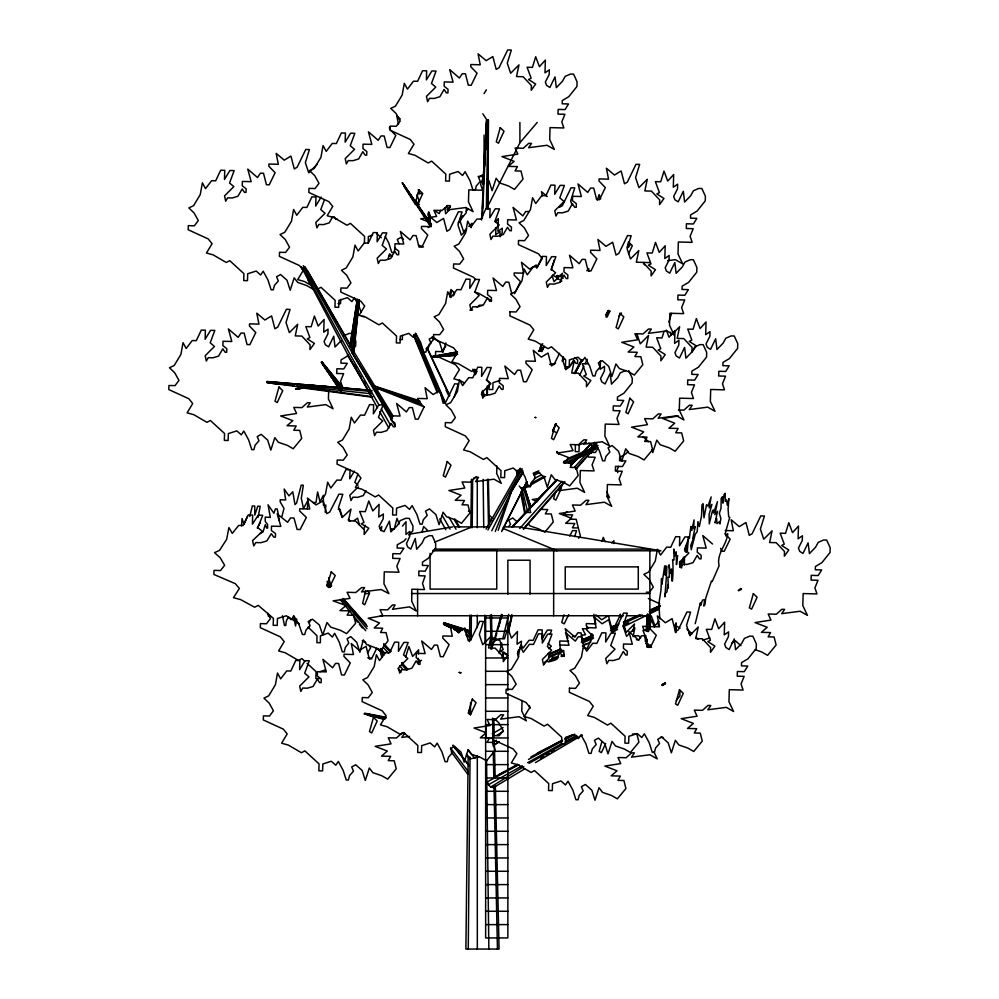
<?xml version="1.0" encoding="UTF-8"?>
<svg xmlns="http://www.w3.org/2000/svg" width="999" height="999" viewBox="0 0 999 999"><rect width="100%" height="100%" fill="white"/><g stroke="black" fill="none" stroke-linecap="round" stroke-linejoin="round"><path stroke-width="1.5" d="M487.787 209.353L487.937 173.926M488.012 146.241L488.086 120.092M487.387 395.204L487.425 385.876M488.074 208.691L488.411 120.092L486.663 120.092L481.58 220.03M649.5 628.159L649.525 614.535M486.713 395.204L486.763 387.437M487.799 208.691L488.324 120.092M468.256 949.05L470.042 757.105M470.442 714.972L470.554 702.484M471.141 640.059L471.378 615.097M472.19 527.709L472.652 479.333M468.156 757.105L465.884 949.05L499.075 949.05L495.354 785.689M468.668 713.411L468.706 710.289M469.518 641.62L469.83 615.097M470.866 527.709L471.441 479.333M613.861 543.568L613.898 540.746L611.775 542.932M620.104 617.232L620.142 614.235M483.166 395.204L483.254 390.547M486.363 208.691L487.874 120.092M486.675 134.003L486.95 120.092L482.829 113.786M648.863 626.336L649.113 614.16M646.753 646.89L648.314 647.065L648.388 643.98M648.663 631.605L649.038 614.597M486.613 134.078L486.95 120.092L486.388 134.078M658.366 625.424L658.466 621.341M665.521 683.491C663.948 683.628 666.758 682.429 662.899 685.089M684.303 565.197L684.502 556.73M487.387 124.738L487.512 120.092M328.646 391.458L328.421 398.938L333.067 408.766L325.761 404.632L307.317 407.055L310.264 402.772L307.455 402.697L301.96 407.617L293.793 407.405L296.553 413.486L280.657 415.959L292.819 420.691L287.013 425.724L296.179 425.974L293.768 430.244L299.737 430.407L301.735 438.399L293.207 448.751L287.337 445.367L278.334 442.257L274.837 437.637L270.829 450.112L267.657 440.084L261.214 434.353L257.23 436.575L258.978 440.821L255.12 445.142L253.883 449.662L251.748 449.612L248.651 439.922L243.831 431.056L241.283 434.84L236.825 430.869L228.334 433.603L228.122 440.497L224.35 440.397L224.563 433.504L210.377 420.492L206.943 422.34L193.818 414.697L187.125 412.824L192.707 403.534L188.873 398.763L168.806 389.573L168.931 385.489L174.987 385.639L178.958 380.432L174.75 372.814L169.468 367.757L174.201 365.484L180.906 354.42L183.029 342.669L186.176 348.489L192.245 340.534L196.316 340.647L201.311 330.07L205.382 330.182L205.12 339.26L210.577 330.319L214.81 330.432L210.202 342.819L214.473 346.466L205.182 355.719L206.343 361.039L208.229 357.679L212.949 357.804L218.606 356.081L222.814 348.788L225.087 352.235L226.661 352.272L226.773 348.639L222.877 345.629L223.014 341.271L231.805 341.496L228.384 328.933L238.137 337.375L241.009 333.029L244.156 333.117L247.065 344.568L249.887 344.643L255.769 332.555L249.475 326.061L249.538 323.888L258.953 324.138L256.805 313.187L264.872 320.017L271.578 315.934L274.912 328.746L277.734 327.123L286.401 309.303L290.072 309.403L286.001 322.502L289.373 332.63L297.714 324.238L295.242 335.901L301.835 336.076L310.102 344.88L309.952 349.6L314.398 343.406L307.267 338.873L309.877 337.562L305.806 326.598L311.139 326.735L314.41 316.084L318.144 326.036L324.101 319.455L323.726 332.168L328.059 329.171L327.922 333.878L324.076 341.433L325.324 344.742L328.621 346.828L333.741 336.226L335.04 347.003L341.159 340.671M340.647 299.5L340.522 303.634L338.012 303.571M364.398 243.294L364.598 236.401L350.412 223.376L346.99 225.237L333.866 217.595L327.16 215.722L332.742 206.418L328.921 201.661L308.853 192.47L308.978 188.386L315.035 188.536L318.993 183.329L314.797 175.712L309.503 170.642L314.235 168.381L320.941 157.318L323.064 145.567L326.211 151.373L332.28 143.431L336.363 143.544L341.346 132.967L345.429 133.079L345.154 142.158L350.624 133.204L354.845 133.317L350.237 145.717L354.52 149.363L345.217 158.616L346.378 163.936L348.276 160.577L352.984 160.689L358.641 158.966L362.862 151.686L365.135 155.132L366.708 155.17L366.808 151.536L362.924 148.526L363.049 144.168L371.84 144.393L368.431 131.831L378.171 140.272L381.056 135.926L384.19 136.014L387.1 147.465L389.922 147.54L395.804 135.452L389.51 128.958L389.585 126.786M368.169 243.394L368.369 236.501L372.615 235.127M402.472 335.452L402.347 339.585L399.837 339.523M418.331 658.316L418.206 662.549L421.466 660.302M418.456 654.07L418.593 649.837L412.624 656.418L408.903 646.478L405.631 657.117M466.396 207.954L466.246 212.675L458.079 222.852M489.198 383.941L489.023 389.46L492.794 389.56L493.007 382.667L500.087 380.394M495.916 227.597L495.704 234.665L500.037 231.656L499.9 236.376M496.89 465.996L496.665 473.489L501.311 483.316L494.018 479.183L475.574 481.605L478.521 477.31L475.699 477.235L470.217 482.167L462.05 481.955L464.81 488.024L448.913 490.509L461.076 495.229L455.257 500.274L464.435 500.511L462.025 504.795L467.982 504.945L469.992 512.949L461.463 523.301L455.581 519.917L446.59 516.795L443.094 512.187L439.085 524.65L435.901 514.622L429.47 508.903L425.487 511.126L427.222 515.372L423.364 519.692L422.14 524.213L420.005 524.15L416.908 514.46L412.075 505.606L409.528 509.39L405.082 505.419L396.578 508.154L396.378 515.047L392.607 514.947L392.819 508.054L378.633 495.029L375.199 496.89L362.075 489.248L355.369 487.375L360.951 478.071L357.13 473.314L337.063 464.123L337.187 460.027L343.244 460.189L347.202 454.982L343.007 447.365L337.712 442.295L342.445 440.035L349.151 428.971L351.273 417.22L354.433 423.027L360.489 415.084L364.573 415.197L369.555 404.62L373.638 404.72L373.364 413.811L378.833 404.857L383.054 404.97L378.459 417.37L382.729 421.016L373.426 430.269L374.588 435.589L376.486 432.23L381.193 432.342L386.863 430.619L391.071 423.339L393.344 426.785L394.917 426.823L395.017 423.189L391.133 420.167L391.258 415.821L400.05 416.046L396.64 403.471L406.381 411.925L409.265 407.58L412.4 407.654L415.309 419.118L418.144 419.193L424.013 407.105L417.732 400.611L417.794 398.439L427.21 398.676L425.062 387.737L433.129 394.555L439.822 390.472L443.169 403.296L445.991 401.673L454.645 383.853L458.316 383.941L454.258 397.053M522.065 700.524L521.753 711.001L526.386 720.828L519.093 716.695L500.649 719.118L503.596 714.834L500.786 714.76L495.292 719.68L487.125 719.467L489.885 725.536L473.988 728.021L486.151 732.742L480.344 737.786L489.51 738.024L487.1 742.307L493.069 742.469L495.067 750.461L486.538 760.813L480.669 757.429L471.665 754.32L468.169 749.7L464.16 762.175L460.989 752.147L454.545 746.415L450.561 748.638L452.297 752.884L448.451 757.205L447.215 761.725L445.079 761.675L441.983 751.972L437.162 743.119L434.615 746.902L430.157 742.931L421.665 745.666L421.453 752.559L417.682 752.459L417.894 745.566L403.708 732.554L400.274 734.402L387.15 726.76L380.457 724.887L386.039 715.596L382.205 710.826L362.137 701.635L362.262 697.552L368.319 697.702L372.29 692.494L368.082 684.877L362.799 679.819L367.532 677.547L374.238 666.483L376.361 654.732L379.508 660.539L385.564 652.597L389.647 652.709L394.63 642.132L398.713 642.245L398.439 651.323L403.908 642.382L408.141 642.482L403.534 654.882L407.804 658.528L398.514 667.782L399.675 673.101L401.561 669.742L406.281 669.867L411.938 668.144L416.146 660.851L418.419 664.298L419.992 664.335L420.104 660.701L416.208 657.692L416.346 653.334L425.137 653.558L421.715 640.996L431.456 649.437L434.34 645.092L437.487 645.179L440.397 656.63L443.219 656.705L449.088 644.617L442.807 638.124L442.869 635.951L452.285 636.201L450.137 625.249L458.204 632.08L464.91 627.984L468.244 640.809L471.066 639.185L479.732 621.366L483.404 621.465L479.333 634.565L482.704 644.692L491.046 636.288L488.573 647.964L495.167 648.139L503.434 656.942L503.284 661.663L507.717 655.469L500.599 650.936L503.209 649.625L499.138 638.661L504.47 638.798L507.742 628.146L511.476 638.099L517.432 631.518L517.057 644.23L521.391 641.233L521.253 645.941L517.407 653.496L518.656 656.805M541.97 637.487L542.207 629.907L538.124 629.807L533.141 640.371L529.058 640.272L522.989 648.214L521.103 644.73M549.138 653.221L549 657.941L543.556 664.722L542.37 659.477L551.66 650.224L547.39 646.578L551.997 634.178L547.764 634.065L542.307 643.019L542.582 633.94L538.498 633.828L533.503 644.405L529.433 644.293L523.364 652.235L520.217 646.428L518.094 658.179L511.388 669.243L506.655 671.503L511.95 676.573L516.146 684.19L512.187 689.397L506.118 689.248L505.993 693.331L526.061 702.522L529.895 707.28L524.313 716.583L531.006 718.456L544.13 726.098L547.564 724.238L561.75 737.262L561.538 744.155L565.309 744.255L565.521 737.362L574.025 734.627L578.471 738.598L581.018 734.814L585.839 743.668L588.935 753.358L591.083 753.421L592.307 748.9L596.166 744.58L594.43 740.334L598.401 738.111L604.845 743.843L608.016 753.858L612.025 741.395L615.521 746.003L624.525 749.125L630.406 752.509L638.923 742.157L636.925 734.165L632.442 734.04M559.69 645.354L559.827 640.996L568.618 641.233M575.436 444.705L575.224 451.598L578.995 451.698L579.195 444.805L586.288 442.52M588.698 271.341L588.773 268.519L586.788 270.717M588.374 453.521L588.261 457.067L595.167 457.242L592.082 464.835L594.105 470.904L580.319 470.541L579.957 482.529L584.602 492.357L577.297 488.211L558.866 490.646L561.813 486.351M600.424 360.826L600.174 369.293L604.507 366.296L604.37 371.016L600.524 378.559L601.785 381.868L605.069 383.966L610.189 373.364L611.488 384.128L617.619 377.797L620.304 372.852L625.624 370.542M679.982 691.283L679.844 695.991L676.211 700.511M485.776 149.625L486.014 143.406M482.392 218.019L486.663 120.092L484.465 166.721M482.492 208.691L483.004 197.814M483.666 183.816L484.028 176.049M646.828 645.354L647.127 639.185M647.502 631.48L648.326 614.51M485.152 142.083L483.004 184.365L486.788 120.092M679.832 567.382L680.144 561.55M675.411 632.554L676.036 622.852L676.011 632.467M682.529 559.552L682.317 562.587L681.468 562.449L681.693 567.932M645.829 641.246L646.053 638.224M646.578 630.656L647.652 615.521M645.841 640.371L646.066 637.312M646.503 631.181L647.714 614.335M241.483 525.874L242.07 518.531L244.043 524.338L247.365 516.396M645.279 641.495L645.779 635.414M646.141 630.856L647.489 614.135M300.287 387.35L295.979 389.16L299.937 387.225M303.284 387.612L296.116 389.21L302.872 388.112L303.346 386.888M677.684 555.556L676.485 564.597L676.198 551.785L675.049 555.869L673.888 549.038L674.025 559.989L672.514 559.74C673.938 566.608 671.952 598.351 671.478 568.968L670.441 573.239L669.043 564.785L669.342 577.36L667.944 577.122L668.319 588.124L667.769 584.64L666.957 591.932L665.272 593.531L664.909 596.903C665.559 586.6 666.645 576.66 666.845 566.283L666.171 566.171L665.122 575.124L665.334 566.033L664.685 565.921L661.912 584.34L661.525 578.521L660.963 590.272L658.878 603.608L659.79 618.893M307.267 508.841L308.129 500.087L303.496 508.491L301.298 498.364L303.346 485.264L301.211 485.164L296.628 502.984L295.017 504.607L292.782 491.783L288.986 495.879L284.153 489.048L285.664 499.987L280.195 499.75L280.207 501.923L284.003 508.416L281.955 516.371M353.733 353.534L359.34 299.712M353.496 352.759L359.078 300.911M353.171 351.036L353.696 346.391M354.22 341.758L354.745 337.113M355.095 334.016L355.794 327.822M356.144 324.725L356.855 318.544M357.205 315.447L358.953 299.975M352.422 350.637L358.641 299.638M455.881 355.357L432.642 356.805L457.48 351.76M351.785 349.712L352.185 346.665M351.173 347.415L357.904 299.588M350.749 346.178L351.198 343.094M351.66 339.997L352.11 336.913M352.572 333.828L355.082 316.845M355.532 313.761L357.367 301.411M649.437 646.565L648.314 647.065M350.112 346.366L357.405 299.25M350.012 345.517L357.255 299.563M296.691 619.043L295.567 625.961L293.481 615.946M685.027 551.548L686.001 545.529L686.151 552.484M684.315 556.63L683.453 561.888L683.279 557.629M558.866 453.771L556.893 451.498M381.081 530.856L381.83 526.473L379.97 528.571M679.47 564.285L679.969 561.488M517.719 654.158L518.518 649.75M507.954 630.731L509.365 623.139M258.104 517.307L260.202 506.281L257.754 506.168L254.795 515.122L254.733 506.043L252.372 505.931L249.738 516.508M503.021 656.518L503.946 651.985M450.736 627.834L443.743 624.425L443.606 623.401L444.58 622.951L469.717 630.669M492.794 644.942L501.51 614.323M471.016 227.697L471.94 223.326L468.818 226.473M560.526 282.043L562.387 273.289L554.045 281.693L552.122 275.911M632.979 631.256L634.527 623.963L626.186 632.367L624.263 626.573M633.041 636.738L634.902 627.984L626.56 636.388L623.189 626.261L627.26 613.161L623.588 613.061L614.934 630.881L612.1 632.504L608.766 619.68L602.06 623.763L593.993 616.945L596.153 627.884L586.725 627.647L586.663 629.82L592.956 636.313L587.075 648.401L584.253 648.326L581.343 636.875L578.196 636.788L575.324 641.133L565.571 632.692L568.993 645.254L560.202 645.029L560.064 649.387L563.96 652.397L563.848 656.031L562.275 655.993L560.002 652.547L555.794 659.827L550.137 661.55L545.429 661.438L543.531 664.797M508.166 632.205L511.775 615.459M687.387 550.536L688.511 536.913L689.397 538.199L690.858 526.436L691.77 530.506L694.08 519.88L693.718 528.696L695.279 526.685L692.757 538.386L693.343 538.698L690.734 545.442L691.258 549.687L695.267 534.165L697.202 531.693L697.926 521.628L699.312 526.56L701.535 515.909L701.96 505.057L703.034 503.683L703.983 517.857L706.518 504.67L707.966 506.143L711.138 496.928L709.178 507.929L711.937 504.383L709.065 514.685L709.29 523.938L712.362 511.126L713.286 509.952L713.586 513.011L717.444 501.673L714.922 514.647L717.494 511.338L715.084 522.927L716.62 518.306L716.957 523.651L719.767 521.503L719.904 523.988L720.891 518.606L719.33 513.211L721.016 508.291L721.203 498.301L722.452 496.715L722.926 503.171L723.963 494.767L725.162 493.231L725.311 501.373L726.51 499.85L727.297 505.157L728.92 498.601L728.096 508.866L728.683 516.858L729.769 517.32L725.461 532.529L725.973 536.013L727.747 533.741C726.76 544.842 716.183 554.008 719.118 565.721L712.2 581.593L711.425 581.068L705.719 598.239L704.932 604.62L703.82 606.043L704.607 599.65L702.484 600.087L700.699 605.369L700.424 602.709L695.229 623.676M502.335 657.017L503.346 652.497M508.091 631.343L511.825 614.735M267.083 382.555L372.627 396.74L371.566 397.115L370.529 393.693L372.003 390.334M508.391 632.23L512.2 615.509M365.684 590.534L362.637 603.446L364.71 604.795L369.53 592.907L367.757 591.071M499.188 653.646L501.76 643.056M502.847 638.523L508.716 614.323M502.734 656.505L503.471 653.496M492.107 647.127L493.281 642.607L495.954 640.084L499.313 639.747L490.434 637.025M395.154 248.039L393.931 252.56L391.795 252.497L388.698 242.807L385.252 236.476M325.199 512.262L325.849 505.019L324.225 507.017M429.345 344.23L428.121 348.751L425.974 348.701M498.713 626.735L499.95 622.252M500.774 619.268L502.022 614.785M388.099 258.991L389.548 253.796L392.37 256.543M449.488 294.693L450.949 289.498L454.707 293.157L453.484 295.804M450.062 297.29L451.748 291.283M422.152 531.73L423.601 526.523L427.36 530.194M541.346 344.255L539.66 350.274L541.87 351.623L544.33 346.328M495.604 637.587L496.853 633.079M497.689 630.082L501.873 615.059M555.731 491.271L553.621 498.788L555.831 500.137L560.751 489.56M627.097 247.228L628.546 242.02L632.305 245.692L628.621 253.621M601.685 742.307L599.163 751.323L601.373 752.672L605.681 743.418M563.96 614.772L561.738 622.489L564.173 623.838L568.706 614.597M481.443 394.63L482.667 390.634L484.802 396.316M597.464 199.887L599.1 194.568L600.699 198.826M664.06 331.281L662.012 337.937L656.68 337.787L660.751 348.751L658.141 350.075L665.259 354.608L660.826 360.789L660.976 356.081L652.709 347.265L646.116 347.103L648.576 335.427L640.247 343.831L636.875 333.703M648.776 623.801L651.223 615.821L654.957 625.774L658.928 621.378M461.588 217.233L460.227 221.591L463.598 231.718L466.733 228.571M551.123 270.105L554.295 259.915M563.361 356.718L562.449 359.64L565.821 369.755L574.163 361.363L571.69 373.027L578.284 373.201L586.55 382.005L586.413 386.725L590.846 380.532L583.728 376.011L586.326 374.687L582.255 363.723L587.599 363.861M668.843 322.103L671.553 313.361M432.717 356.955L457.005 352.235M601.985 541.371L603.259 537.375L605.082 541.633M445.929 342.907L442.807 352.597L439.635 342.582L433.191 336.85L429.208 339.073L430.956 343.319L427.097 347.64L425.861 352.16L423.726 352.098L420.629 342.407L415.809 333.554L413.261 337.337L408.803 333.366L400.312 336.101L400.099 342.994L396.328 342.894L396.541 336.001L382.355 322.977L378.921 324.837L365.796 317.195L359.103 315.322L364.685 306.019L360.851 301.261L340.784 292.07L340.909 287.987L346.965 288.137L350.936 282.929L346.728 275.312L341.446 270.242L346.178 267.982L352.884 256.918L355.007 245.167L358.154 250.974L364.223 243.032L368.294 243.144L373.289 232.567L377.36 232.68L377.098 241.758L382.555 232.804L386.788 232.917L382.18 245.317L386.451 248.963L377.16 258.217L378.321 263.536L380.207 260.177L384.927 260.302L390.584 258.566L394.792 251.286L397.065 254.733L398.638 254.77L398.751 251.136L394.855 248.127L394.992 243.768L403.783 243.993L400.362 231.431L410.114 239.872L412.987 235.527L416.133 235.614L419.043 247.065L421.865 247.14L427.747 235.052L421.453 228.559L421.516 226.386L430.931 226.636L428.783 215.684L436.85 222.515L443.556 218.419L446.89 231.244L449.712 229.62L458.379 211.8L462.05 211.9L457.979 225L461.351 235.127L466.558 229.882M502.235 656.231L503.171 653.321M574.675 536.513L576.535 530.681L572.527 530.594L569.717 536.076M496.441 740.247L492.557 742.744L495.054 744.392L499.05 741.845M498.176 530.369L511.575 491.058L523.076 470.954M340.909 390.959L321.366 362.375L321.765 361.813L343.132 387.862L367.033 390.197M340.459 391.296L343.132 387.862M324.363 199.975L320.779 209.615L325.062 213.262L315.759 222.515L316.92 227.834L318.818 224.475L323.526 224.6L329.183 222.877L332.692 216.795M357.904 474.088L354.832 482.355L358.042 485.089M550.087 634.29L551.623 630.157L547.39 630.044L541.933 638.998M302.872 388.112L301.885 387.737L302.01 386.376M495.267 531.431L511.575 491.058L522.839 472.49M618.543 466.371L616.995 470.167L617.807 472.602M363.524 529.37L365.272 525.249M309.615 622.19L310.814 619.555M557.292 658.766L549.737 660.164L551.635 659.415L552.534 657.442L558.379 656.793M609.79 311.238L608.166 310.652L609.79 311.238L606.98 317.207M579.857 374.912L583.903 366.283M585.152 363.648L587.225 359.228M440.846 210.215L439.198 213.624L435.914 211.538M514.56 293.706L520.442 281.618L514.148 275.125L514.21 272.952L523.638 273.189L521.478 262.25L529.545 269.081L536.251 264.985L536.987 267.832M376.885 647.914L372.227 657.504L369.393 659.128L366.059 646.316L359.353 650.399L351.298 643.568L353.446 654.52L344.018 654.27L343.956 656.443L350.249 662.936L344.368 675.024L341.546 674.949L338.636 663.498L335.502 663.411L332.617 667.769L322.877 659.315L326.286 671.877L317.495 671.653L317.357 676.011L321.253 679.033L321.141 682.654L319.58 682.617L317.307 679.17L313.087 686.463L307.43 688.186L302.722 688.061L300.824 691.42L299.663 686.113L308.966 676.847L304.683 673.201L309.29 660.814L305.057 660.701L299.6 669.642L299.875 660.564L295.791 660.451L290.809 671.028L286.725 670.928L280.657 678.87L277.51 673.051L275.387 684.802L268.681 695.866L263.948 698.139L269.243 703.196L273.439 710.813L269.48 716.033L263.411 715.871L263.299 719.954L283.366 729.158L287.188 733.915L281.606 743.206L288.311 745.079L301.423 752.722L304.857 750.873L319.043 763.885L318.843 770.778L322.602 770.878L322.814 763.985L331.318 761.25L335.764 765.222L338.311 761.438L343.132 770.304L346.228 779.994L348.376 780.044L349.6 775.524L353.459 771.203L351.723 766.957L355.706 764.747L362.137 770.466L365.309 780.494L369.318 768.019L372.827 772.639L381.818 775.748L387.699 779.133L396.228 768.78L394.218 760.788L388.249 760.626L390.671 756.355L381.493 756.106L387.312 751.073L375.137 746.34L391.046 743.868L388.286 737.786L396.441 737.999L401.935 733.079L404.757 733.154L401.81 737.437L409.49 736.425M559.515 353.284L554.195 364.248L551.361 365.871L548.026 353.059L541.321 357.142L533.266 350.312L535.414 361.263L525.986 361.014L525.924 363.199L532.217 369.68L526.336 381.78L523.513 381.705L520.604 370.242L517.47 370.167L514.585 374.513L504.845 366.059L508.254 378.633L499.463 378.396L499.325 382.754L503.221 385.776L503.109 389.398L501.548 389.36L499.263 385.914L495.054 393.206L489.398 394.93L484.69 394.805L482.792 398.176L481.63 392.857L490.934 383.591L486.65 379.957L491.258 367.557L487.025 367.445L481.568 376.398L481.843 367.307L477.759 367.207L472.777 377.772L468.693 377.672L462.624 385.614L459.478 379.795L457.355 391.558L450.649 402.622L445.916 404.882L451.211 409.952L455.407 417.557L451.448 422.777L445.379 422.614L445.267 426.698L465.334 435.901L469.155 440.659L463.573 449.962L470.279 451.835L483.391 459.465L486.825 457.617L501.011 470.629L500.811 477.534L504.57 477.634L504.782 470.729L513.286 468.007L517.732 471.965L520.279 468.181L525.099 477.047L528.196 486.738L530.344 486.788L531.568 482.28L535.427 477.947L533.691 473.701L537.674 471.491L544.105 477.21L547.277 487.237L551.286 474.775L554.795 479.383L563.786 482.505L569.667 485.889L578.184 475.524L576.186 467.532L570.217 467.382L572.639 463.099L563.461 462.862L569.268 457.817L557.105 453.096L573.014 450.611L570.242 444.53L578.409 444.742L583.903 439.822L586.725 439.897L583.778 444.193L602.21 441.758L609.515 445.904L604.87 436.076L605.232 424.088L619.018 424.45L616.995 418.381L620.079 410.789L613.174 410.614L613.311 405.894L620.217 406.069L623.738 400.449L617.394 400.274L617.482 397.015L623.95 393.181L632.117 383.017L632.267 378.296L628.758 370.629M607.529 314.972L609.552 310.801M590.646 636.263L591.932 633.616M615.222 625.486L620.554 614.522M605.943 316.92L608.603 311.463M288.474 616.683L286.338 621.003L285.739 625.524L284.49 625.461L282.467 615.771M491.758 530.781L511.575 491.058L523.101 472.689M487.837 206.231L519.905 142.757L537.225 122.44M502.36 529.92L526.81 481.63M552.672 430.581L556.156 423.688M501.623 531.63L526.798 481.868M552.672 430.731L556.168 423.813M500.224 236.751L502.147 232.979L502.285 228.259L497.952 231.256L498.339 218.544L495.354 221.84M606.942 314.61L609.053 310.489M574.912 373.651L582.142 360.04M606.031 315.147L608.204 311.064M574.875 373.426L582.18 359.727M606.306 314.535L608.503 310.427M574.275 373.239L581.643 359.628M605.956 314.735L608.166 310.652M260.402 522.327L257.218 528.046M487.924 529.994L522.29 468.831M443.743 624.425L445.042 623.813L444.58 622.951M486.063 529.133L520.566 468.693M366.046 490.746L363.236 495.604L357.58 497.327L352.872 497.202L350.974 500.574L349.812 495.254L358.279 486.838M570.179 366.059L573.688 359.99L575.961 363.424L577.534 363.474L577.647 359.84L574.725 357.58M536.7 267.857L542.282 258.554L538.461 253.796L518.394 244.605L518.506 240.509L524.575 240.672L528.533 235.464L524.338 227.847L519.043 222.777L523.776 220.517L530.481 209.453L532.604 197.702L535.751 203.509L541.82 195.567L545.904 195.679L550.886 185.102L554.969 185.202L554.695 194.293L560.152 185.339L564.385 185.452L559.777 197.852L564.06 201.498L554.757 210.752L555.919 216.071L557.817 212.712L562.524 212.824L568.181 211.101L572.402 203.821L574.675 207.268L576.236 207.305L576.348 203.671L572.452 200.662L572.589 196.303L581.381 196.528L577.971 183.966L587.712 192.407L590.596 188.062L593.731 188.137L596.64 199.6L599.462 199.675L605.344 187.587L599.05 181.094L599.113 178.921L608.541 179.158L606.393 168.219L614.447 175.037L621.153 170.954L624.487 183.779L627.322 182.155L635.976 164.335L639.647 164.435L635.576 177.535L638.948 187.662L647.29 179.258L644.817 190.934L651.41 191.109L659.677 199.912L659.54 204.633L663.973 198.439L656.855 193.906L659.452 192.582L655.381 181.631L660.726 181.768L663.998 171.116L667.719 181.069L673.688 174.488L673.301 187.188L677.634 184.191L677.497 188.911L673.651 196.466L674.912 199.775L678.196 201.86L683.316 191.259L684.615 202.023L690.746 195.692L693.431 190.759L698.751 188.436L701.885 188.524L705.394 196.191L705.244 200.911L697.077 211.089L690.609 214.91L690.521 218.182L696.865 218.344L693.356 223.976L686.438 223.788L686.301 228.509L693.206 228.696L690.122 236.288L692.145 242.357L678.358 241.995L677.996 253.971L682.642 263.798L675.336 259.665L667.657 260.677M367.495 653.009L370.691 647.702L368.781 645.317M323.301 497.639L325.537 493.956L327.66 482.192L330.806 488.012L336.875 480.069L340.959 480.169L345.941 469.605L350.025 469.705L349.75 478.796L354.433 471.128M321.154 197.115L315.696 206.056L315.971 196.978L311.888 196.865L306.905 207.442L302.822 207.33L296.753 215.272L293.606 209.465L291.483 221.216L284.777 232.28L280.045 234.553L285.339 239.61L289.535 247.228L285.577 252.435L279.52 252.285L279.395 256.368L299.463 265.559L303.284 270.329L297.702 279.62L304.408 281.493L312.275 286.076M484.04 93.606L486.363 89.823M628.458 247.415L630.556 244.043M598.114 448.027L595.317 452.522L589.785 452.385M540.222 347.677L542.757 343.743M445.666 346.416L441.708 351.636L435.651 351.473L435.527 355.569L455.594 364.76L459.415 369.518L453.833 378.821L460.539 380.694L464.473 382.979M541.308 351.036L543.206 348.676M353.858 348.139L355.669 345.879L355.806 341.171L354.645 338.611M459.902 219.193L462.624 215.796M466.258 211.276L468.069 209.016M541.033 351.348L542.981 348.913M618.756 316.396L621.478 312.999M627.946 451.373L626.136 453.633L619.667 457.455L619.567 460.726L625.911 460.889L622.402 466.521L615.496 466.346L615.359 471.053L622.265 471.241L619.168 478.833L621.203 484.902L607.404 484.54L607.055 496.515L611.7 506.343L604.395 502.21L585.951 504.632L588.898 500.349L586.088 500.274L580.594 505.194L572.427 504.982L575.187 511.051L559.29 513.536L571.453 518.256L565.646 523.301L574.812 523.538L572.402 527.822L578.371 527.984L580.369 535.976L578.508 538.249M402.46 526.086L406.019 521.703L405.944 534.403L409.865 531.406L409.84 536.126L406.468 543.668L407.704 546.977L410.764 549.075L415.247 538.473L416.683 549.238L422.177 542.907L424.55 537.962L429.383 535.651L432.267 535.739L435.664 543.406L435.639 548.126L428.346 558.304L422.49 562.125L422.465 565.397L428.309 565.559L425.199 571.191L418.843 571.003L418.818 575.724L425.174 575.899L422.502 583.491L424.5 589.572L411.8 589.21L411.738 601.186L416.233 611.013L409.428 606.88L392.52 609.303L395.129 605.007L392.532 604.932L387.6 609.865L380.082 609.652L382.754 615.721L368.181 618.206L379.483 622.926L374.238 627.971L382.692 628.209L380.557 632.492L386.051 632.642L388.074 640.634L380.457 650.998L374.975 647.614L366.633 644.492L363.311 639.884L359.902 652.347L356.755 642.32L350.699 636.6L347.09 638.823L348.788 643.069L345.329 647.389L344.305 651.91L342.332 651.847L339.273 642.157L334.628 633.291L332.38 637.087L328.196 633.116L320.429 635.851L320.392 642.744L316.92 642.644L316.958 635.751L308.092 627.085M544.755 532.342L553.284 521.977L551.273 513.986L545.304 513.836L547.727 509.552L540.084 509.353M406.069 538.686L404.145 540.946L397.277 544.767L397.177 548.039L403.933 548.201L400.212 553.833L392.857 553.646L392.719 558.366L400.075 558.553L396.815 566.146L398.988 572.215L384.29 571.853L383.953 583.828L388.923 593.656L381.143 589.522L361.501 591.945L364.623 587.649L361.626 587.587L355.794 592.507L347.09 592.295L350.05 598.364L333.117 600.849L346.091 605.569L339.922 610.614L349.7 610.851L347.128 615.134L353.484 615.297L355.644 623.289L346.603 633.641L340.322 630.257L330.731 627.135L326.985 622.527L322.752 634.989L319.343 624.974L312.462 619.243L308.229 621.465L310.102 625.711L306.006 630.032L304.707 634.552L302.422 634.49L299.101 624.8L293.931 615.946L291.233 619.73L286.476 615.759L277.435 618.493L277.235 625.386L273.214 625.287L273.414 618.393L258.266 605.369L254.62 607.23L240.609 599.587L233.466 597.714L239.385 588.411L235.289 583.653L213.886 574.462L214.011 570.379L220.467 570.529L224.663 565.322L220.167 557.704L214.523 552.634L219.555 550.374L226.661 539.31L228.896 527.559L232.268 533.366L238.699 525.424L243.044 525.536L248.326 514.96L252.672 515.059L252.41 524.15L258.204 515.197L262.712 515.309L257.842 527.709L262.412 531.356L252.535 540.609L253.783 545.929L255.794 542.569L260.814 542.682L266.833 540.958L271.303 533.678L273.738 537.125L275.412 537.162L275.512 533.528L271.353 530.519L271.478 526.161L280.844 526.386L277.173 513.823L287.575 522.265L290.634 517.919L293.981 518.006L297.115 529.458L300.125 529.532L306.343 517.445L299.625 510.951L299.688 508.778L309.727 509.015L307.405 498.076L316.021 504.895L323.139 500.811L326.735 513.636L329.745 512.012L338.911 494.193L342.819 494.293L338.536 507.392L342.158 517.519L351.011 509.115L348.414 520.791L355.444 520.966L364.273 529.77L364.136 534.49L368.843 528.296L361.238 523.763L364.011 522.452L359.64 511.488L365.334 511.625L368.781 500.974L372.789 510.926L379.108 504.345L378.746 517.045L383.354 514.048L383.216 518.768L379.145 526.323L380.494 529.632L384.003 531.718L389.435 521.116L390.846 531.88L397.352 525.549L400.212 520.616L405.856 518.294L409.203 518.381L412.962 526.048L412.824 530.769L408.966 535.289M523.439 529.333L564.947 481.793M541.021 350.724L544.018 347.227M540.621 351.149L542.619 348.813M595.729 443.456L574.375 467.495M523.401 528.708L564.335 481.88M575.599 468.993L589.934 452.597M576.136 469.055L590.372 452.847M430.307 343.156L433.204 339.91L432.043 337.075M508.578 526.56L510.514 524.4L508.778 520.154L512.762 517.944L517.045 521.753M519.692 528.521L562 481.306M511.825 527.147L556.518 479.845M590.921 444.006L582.454 453.009M590.784 443.856L582.317 452.859M512.387 527.222L556.918 479.907M570.704 465.259L577.06 458.491L570.654 465.209M539.46 351.398L543.681 346.928M512.187 526.985L525.998 512.387M530.257 507.892L556.843 479.807M570.491 465.222L576.947 458.479M556.593 479.932L524.637 513.211L520.854 493.469M570.604 465.347L578.134 457.492M450.512 206.968L447.452 210.14L446.89 205.519M449.7 209.565L445.616 213.798L444.88 207.642M587.787 452.522L590.671 453.184L597.989 445.616M590.009 453.571L597.477 445.916M431.268 226.473L402.235 182.805L431.506 224.45M562.012 361.026L564.51 358.504M548.788 648.713L551.286 646.191L548.089 643.468M317.07 164.398L308.728 172.802L305.357 162.675L309.428 149.563L305.756 149.475L297.103 167.295L294.268 168.918L290.934 156.094L284.228 160.177L276.174 153.346L278.321 164.298L268.893 164.048L268.831 166.234L275.125 172.727L269.243 184.815L266.421 184.74L263.511 173.277L260.377 173.202L257.492 177.547L247.752 169.093L251.161 181.668L242.37 181.431L242.245 185.789L246.129 188.811L246.016 192.445L244.455 192.395L242.183 188.961L237.962 196.241L232.305 197.964L227.597 197.839L225.699 201.211L224.538 195.891L233.841 186.626L229.558 182.992L234.166 170.592L229.932 170.479L224.475 179.433L224.75 170.342L220.667 170.242L215.684 180.807L211.601 180.707L205.532 188.649L202.385 182.829L200.262 194.593L193.556 205.657L188.823 207.917L194.118 212.987L198.314 220.592L194.355 225.811L188.299 225.649L188.174 229.745L208.242 238.936L212.063 243.694L206.481 252.997L213.187 254.87L226.311 262.5L229.733 260.652L243.918 273.676L243.719 280.569L247.477 280.669L247.69 273.763L256.194 271.041L260.639 275.012L263.187 271.216L268.019 280.082L271.104 289.772L273.251 289.835L274.475 285.314L278.334 280.994L276.598 276.735L280.582 274.525L287.013 280.244L290.185 290.272L294.193 277.809L297.702 282.417L306.693 285.539L312.575 288.923M674.437 331.993L679.645 326.735L677.172 338.411L683.766 338.586L692.032 347.39L691.895 352.11L696.328 345.916L689.21 341.383L691.808 340.072L687.749 329.108L693.081 329.245L696.353 318.594L700.087 328.546L706.043 321.965L705.656 334.665L710.002 331.668L709.852 336.388L706.006 343.943L707.267 347.252L710.551 349.338L715.671 338.736L716.982 349.513L723.101 343.169L725.798 338.236L731.106 335.926L734.253 336.001L737.749 343.668L737.599 348.389L729.432 358.566L722.976 362.387L722.876 365.659L729.22 365.821L725.711 371.453L718.805 371.266L718.656 375.986L725.561 376.173L722.477 383.766L724.512 389.835L710.714 389.473L710.351 401.448L714.997 411.276L707.704 407.142L689.26 409.565L692.207 405.282L689.385 405.207L683.89 410.127L678.458 409.99M597.115 445.754L590.559 452.322L590.671 453.184M538.611 351.423L541.92 348.189M588.873 453.309L596.615 445.716M538.985 350.986L542.232 347.814M538.486 351.161L541.883 347.939M590.084 450.399L596.94 444.068M477.235 307.155L479.433 305.195L482.242 305.269M589.647 449.837L596.353 443.843M588.436 450.549L595.404 444.393M588.723 449.9L595.629 443.893M428.209 227.61L430.544 225.599M566.957 511.613L563.473 514.647L572.639 514.885L570.229 519.168L576.186 519.318L578.196 527.31M495.054 744.392L498.863 741.733M428.396 214.723L430.219 226.036M353.958 520.616L357.605 518.169L359.478 525.287M738.686 590.771L741.52 589.248L740.346 588.436M662.412 685.539L665.034 683.878M647.677 646.515L650.312 644.892M738.211 590.421L740.833 588.798M518.956 764.635L487.574 781.705L488.436 784.702L490.734 787.05L523.788 766.583M529.083 763.311L577.497 736.251M540.746 758.241L543.781 756.905M546.391 755.319L549 753.733M551.61 752.147L554.22 750.561M347.502 356.056L341.034 359.877L340.934 363.149L347.277 363.311L343.768 368.943L336.863 368.768L336.725 373.476L343.631 373.663L340.547 381.256L342.57 387.325M662.125 685.214L664.797 683.628M491.446 738.523L494.105 736.95M496.778 735.389L503.459 731.455M662.699 684.74L665.346 683.179M524.687 768.905L493.394 787.649L490.734 787.05M535.427 762.599L582.38 735.039M559.602 207.23L562.425 205.594L571.078 187.787L574.75 187.874L570.679 200.986L572.127 205.319M492.22 733.803L503.034 727.597M662.012 684.839L664.697 683.304M662.374 684.552L665.059 683.016M545.516 476.66L522.477 489.61L519.205 486.051M569.905 462.962L595.579 448.289L594.667 447.028L567.432 458.678M488.436 784.702L522.24 765.746M527.647 762.712L561.45 743.756M565.509 741.483L576.323 735.414M482.492 175L478.509 177.223L480.244 181.468L476.386 185.789L475.162 190.31L473.026 190.247L469.93 180.557L465.097 171.703L462.549 175.487L458.104 171.516L449.6 174.251L449.4 181.144L445.629 181.044L445.829 174.151L431.655 161.126L428.221 162.987L415.097 155.345L408.391 153.471L413.973 144.168L410.152 139.41L390.085 130.22L390.209 126.136L396.266 126.286L400.224 121.079L396.029 113.461L390.734 108.391L395.467 106.131L402.172 95.067L404.295 83.317L407.455 89.123L413.511 81.181L417.594 81.294L422.577 70.717L426.66 70.829L426.386 79.908L431.855 70.966L436.076 71.066L431.481 83.466L435.751 87.113L426.448 96.366L427.609 101.686L429.508 98.327L434.215 98.451L439.885 96.716L444.093 89.435L446.366 92.882L447.939 92.919L448.039 89.286L444.155 86.276L444.28 81.918L453.071 82.143L449.662 69.58L459.403 78.022L462.287 73.676L465.422 73.764L468.331 85.215L471.166 85.29L477.035 73.202L470.741 66.708L470.816 64.535L480.232 64.785L478.084 53.834L486.151 60.664L492.844 56.568L496.191 69.393L499.013 67.77L507.667 49.95L511.338 50.05L507.28 63.149L510.639 73.277L518.981 64.873L516.508 76.548L523.101 76.723L531.368 85.527L531.231 90.247L535.664 84.053L528.546 79.52L531.143 78.209L527.085 67.245L532.417 67.383L535.689 56.731L539.423 66.683L545.379 60.102L544.992 72.815L549.338 69.805L549.188 74.525L545.342 82.08L546.603 85.39L549.887 87.475L555.019 76.873L556.318 87.65L562.437 81.306L565.134 76.374L570.441 74.063L573.588 74.138L577.085 81.806L576.935 86.526L568.768 96.703L562.312 100.524L562.212 103.796L568.556 103.958L565.047 109.59L558.141 109.403L557.991 114.123L564.897 114.311L561.813 121.903L563.848 127.972L550.049 127.61L549.687 139.585L554.333 149.413L547.04 145.28L528.596 147.702L531.543 143.419L528.721 143.344L523.226 148.264L515.072 148.052L517.832 154.121L501.935 156.606L514.098 161.326L508.279 166.371L517.457 166.608L515.034 170.891L521.003 171.054L523.014 179.046L514.485 189.398L508.603 186.014L499.612 182.904L496.116 178.284L492.107 190.747L488.923 180.732L486.775 178.821M731.618 643.181L735.601 640.958L740.958 645.729M494.93 776.822L517.569 764.285M530.894 756.905L562.187 740.159M521.328 488.698L528.071 485.027M530.769 483.566L544.243 476.223M568.506 463.024L595.641 448.489M528.496 759.427L562.599 740.871M565.334 739.385L574.887 734.178M317.532 289.136L320.954 287.287L335.14 300.299L334.94 307.192L338.698 307.292L338.911 300.399L347.415 297.665L351.86 301.636L354.408 297.852L359.24 306.705L361.001 312.25M259.79 533.666L263.024 531.93L265.297 524.65L266.696 528.096L267.607 528.134L267.582 524.5L265.259 521.49L265.222 517.132L270.329 517.357L268.044 504.795L273.901 513.236L275.462 508.891L277.285 508.978L279.245 520.429M564.922 738.711L571.765 735.077M499.138 774.7L504.607 771.815M514.185 766.757L516.92 765.321M558.354 742.831L537.562 753.221L559.403 742.107M566.233 738.636L568.968 737.25M534.39 478.421L541.283 474.95M564.747 463.174L595.454 448.339M541.083 752.322L538.349 753.696L537.537 752.784M646.99 615.197L623.214 626.835M649.775 613.811L659.552 608.953M650.237 612.787L658.528 608.753M537.562 753.221L545.879 749.175M642.132 614.909L623.826 623.351M649.163 611.625L660.401 606.368M548.551 661.713L558.416 657.105M561.238 655.794L564.048 654.482M582.367 645.916L590.821 641.97M611.95 632.105L617.582 629.47M594.667 447.028L595.117 447.914M534.04 475.149L539.685 472.564M563.698 461.6L594.942 447.34M637.961 615.846L623.913 622.165M650.561 610.089L660.351 605.619M640.009 614.647L623.364 622.102M649.924 610.152L659.839 605.656M548.688 656.555L562.862 650.299M581.293 642.145L592.632 637.137M611.063 628.983L618.156 625.861M343.856 335.726L349.175 333.416L352.31 333.491M548.526 657.729L564.01 650.998M582.33 643.044L593.593 638.149M610.501 630.806L617.544 627.747M623.176 625.299L628.808 622.852M548.951 654.158L560.402 649.238M581.868 639.984L593.319 635.052M610.489 627.659L619.08 623.95M300.811 386.9L295.991 388.961L301.76 387.025M533.129 473.364L538.848 470.916M561.026 649.025L549.587 653.908L558.241 650.424M582.467 639.872L592.469 635.601M611.051 627.659L618.206 624.612M466.446 755.232L470.379 758.915L478.633 756.78M434.615 542.157L472.028 526.885M319.83 671.715L325.499 669.892M702.709 640.209L709.789 637.924M388.586 256.456L391.421 255.594M565.234 368.569L569.48 367.27M296.191 389.036L301.923 387.325M473.863 477.834L476.573 477.147M295.979 389.16L301.885 387.737M551.635 659.415L557.667 658.366M296.041 389.223L302.322 388.161M408.991 534.29L452.784 526.885M432.792 356.306L456.743 352.31M549.662 364.348L555.444 363.449M678.496 415.984L662.587 418.469L674.762 423.189L668.943 428.234L678.121 428.471L675.699 432.754L681.668 432.917L683.678 440.909L675.149 451.261L669.268 447.877L660.277 444.767L656.78 440.147L652.772 452.609L651.86 449.75M539.423 498.414L532.192 499.55L537.599 501.648M553.808 658.441L556.855 657.979M572.527 636.625L575.412 636.213M581.193 635.389L585.526 634.765L582.392 628.696L586.85 628.796M433.104 356.468L457.105 353.196M432.667 356.543L446.478 354.72M611.076 626.66L614.173 626.286M523.426 487.724L530.731 512.512L525.349 512.462L521.028 491.471M561.301 656.468L564.223 656.131M433.017 356.73L457.754 354.295M432.642 356.805L452.485 354.957M432.867 356.918L455.532 355.294M455.744 526.885L488.661 526.885M503.683 526.885L518.481 526.885L660.976 550.786L432.792 550.786M434.615 549.1L649.862 549.1L649.862 615.759L626.585 615.759M433.191 550.212L496.74 550.212L496.74 589.098L430.082 589.098L430.082 553.321M364.86 593.543L369.505 593.543M411.401 593.543L649.862 593.543M380.369 615.759L623.488 615.759M485.639 617.981L507.854 617.981M485.639 631.306L507.854 631.306M485.639 644.642L507.854 644.642M485.639 657.979L507.854 657.979M485.639 671.303L507.854 671.303M485.639 684.64L507.854 684.64M485.639 697.964L507.854 697.964M485.639 711.3L507.854 711.3M485.639 724.637L507.854 724.637M485.639 737.961L507.854 737.961M485.639 751.298L507.854 751.298M485.639 764.622L507.854 764.622M485.639 777.959L507.854 777.959M485.639 791.295L507.854 791.295M485.639 804.62L507.854 804.62M485.639 817.956L507.854 817.956M485.639 831.28L507.854 831.28M485.639 844.617L507.854 844.617M485.639 857.954L507.854 857.954M485.639 871.278L507.854 871.278M485.639 884.615L507.854 884.615M485.639 897.951L507.854 897.951M485.639 911.275L507.854 911.275M485.639 924.612L507.854 924.612M548.214 653.671L551.211 653.721M478.146 176.411L483.666 176.561L480.581 184.153L482.617 190.222L468.818 189.86L468.456 201.835L473.101 211.663L465.809 207.53L447.365 209.952L450.312 205.657L447.49 205.594L441.995 210.514L433.841 210.302L436.6 216.371L420.691 218.856L427.46 221.478M417.719 193.431L421.728 193.531M528.833 211.588L525.699 211.513L522.814 215.859L513.074 207.405L516.483 219.98L507.692 219.743L507.567 224.101L511.451 227.123L511.351 230.757L509.777 230.707L507.504 227.273L503.284 234.553L497.627 236.276L492.919 236.151L491.021 239.523L489.86 234.203L499.163 224.937L494.88 221.303L499.488 208.903L495.267 208.791L489.797 217.745L490.072 208.654L485.989 208.554L481.006 219.118L476.923 219.018L470.854 226.96L467.707 221.141L465.584 232.904L458.878 243.968L454.145 246.229L459.44 251.298L463.636 258.903L459.677 264.123L453.621 263.961L453.496 268.057L473.563 277.247L475.474 279.62M337.237 219.068L335.676 219.031L334.153 216.733M650.174 262.612L643.381 262.437L644.48 264.86M469.855 310.002L472.577 310.077M362.325 316.408L364.473 316.458M328.771 386.963L336.313 387.162M725.262 530.531L733.341 530.731L731.193 519.792L739.248 526.623L745.953 522.527L749.3 535.352L752.122 533.728L760.776 515.909L764.447 516.008L760.376 529.108L763.748 539.235L772.09 530.831L769.617 542.507L776.211 542.682L784.477 551.485L784.34 556.206L788.773 550.012L781.655 545.479L784.252 544.168L780.182 533.204L785.526 533.341L788.798 522.689L792.519 532.642L798.488 526.061L798.101 538.761L802.434 535.764L802.297 540.484L798.451 548.039L799.712 551.348L802.996 553.434L808.116 542.832L809.427 553.596L815.546 547.265L818.243 542.332L823.551 540.022L826.697 540.097L830.194 547.764L830.044 552.484L821.877 562.662L815.421 566.483L815.321 569.755L821.665 569.917L818.156 575.549L811.238 575.362L811.101 580.082L818.006 580.269L814.922 587.862L816.945 593.93L803.159 593.568L802.796 605.544L807.442 615.372L800.137 611.238L781.705 613.661L784.652 609.365L781.83 609.303L776.335 614.223L768.181 614.01L770.941 620.079L755.032 622.564L767.207 627.285L761.388 632.33L770.566 632.567L768.144 636.85L774.113 637.012L776.123 645.004L767.594 655.356L761.713 651.972L755.294 649.75M646.341 592.17L649.375 592.245L653.334 587.037L649.138 579.42L643.843 574.35L648.576 572.09L655.282 561.026L657.404 549.275L660.551 555.082L666.62 547.14L670.704 547.252L675.686 536.675L679.77 536.788L679.495 545.866L684.952 536.913L689.185 537.025L684.577 549.425L688.86 553.071L679.557 562.325L680.719 567.644L682.617 564.285L687.324 564.398L692.981 562.674L697.202 555.394L699.475 558.841L701.036 558.878L701.148 555.244L697.265 552.235L697.389 547.877L706.181 548.101L702.772 535.539L712.512 543.98M646.628 626.435L642.619 626.323L644.143 630.444M633.378 635.664L638.648 635.801L640.721 638.011M636.388 639.76L639.023 639.835M583.878 644.305L586.7 644.38M319.618 678.608L315.859 678.508L316.059 671.615L307.068 663.361M660.489 737.274L662.986 737.337M390.572 528.871L394.255 528.983L397.028 518.331L399.113 524.013M312.887 502.46L315.984 502.597L317.62 491.945L320.03 501.898L323.326 495.317L323.389 505.194M338.199 509.278L340.022 509.353L342.232 517.02M270.567 616.358L268.381 616.258L268.369 613.498M338.636 387.525L267.145 381.593M338.574 387.5L266.983 381.518M368.893 390.085L302.16 384.652L339.123 387.849M342.207 388.112L368.381 390.384M371.029 391.483L266.82 381.705M301.461 386.226L370.529 393.693M306.393 387.25L309.44 387.6M312.487 387.949L321.628 388.998M301.948 387.849L371.566 397.115M268.481 382.43L293.856 385.676M296.853 386.064L301.323 386.638M266.97 382.605L279.27 384.415M364.81 713.224L386.226 717.319M368.057 714.123L375.661 715.671M378.708 716.295L386.326 717.844M364.41 713.523L385.414 717.931M367.769 714.647L373.788 716.021M364.16 713.998L385.189 718.98M367.457 715.134L383.991 719.317M474.488 292.058L478.509 293.182L491.633 300.811M468.431 511.151L472.452 512.275M367.794 657.754L371.803 658.878M373.776 385.851L419.692 400.799M444.967 623.264L469.73 631.318M444.031 623.001L469.992 631.543M491.62 638.661L495.954 640.084M375.05 386.526L420.429 401.973M374.987 386.588L396.878 394.118M418.381 245.142L423.526 246.928M374.712 386.913L421.403 404.083M376.099 387.512L384.815 390.759M446.466 624.35L450.761 625.948M443.606 623.401L462.062 630.531M464.897 631.63L470.579 633.828M375.786 387.799L424.4 406.968M502.647 528.271L557.13 550.786M444.755 624.325L450.462 626.785M443.494 623.963L450.499 627.135M453.309 628.396L460.314 631.568M465.921 634.09L470.129 635.988M648.376 598.551L659.765 603.771M362.212 640.809L365.696 642.407M444.243 624.562L451.211 627.896M455.394 629.894L459.565 631.892M466.545 635.214L470.716 637.212M453.534 629.208L459.128 631.93M466.121 635.339L470.317 637.387M607.092 496.303L609.515 497.689L606.868 492.07M543.581 531.655L538.873 528.958L529.882 525.836L528.134 523.526M552.584 275.075L556.518 277.372L559.952 275.512L563.074 278.371M552.572 430.482L556.505 432.767M674.762 625.124L680.019 628.184M559.677 279.683L561.888 281.031M288.261 616.945L299.288 623.813M645.654 643.393L651.585 647.165M505.069 652.996L507.242 654.795M547.252 196.541L541.495 191.658L542.295 195.767M400.312 119.006L396.853 116.084L398.464 124.288M595.928 614.872L601.685 619.742L608.391 615.659L611.725 628.483M643.156 436.863L648.513 441.633M403.409 239.161L401.261 237.25L397.277 239.473L399.013 243.719M376.873 233.766L381.318 237.737M588.811 443.057L592.157 446.041L594.692 442.245L599.525 451.111L602.622 460.801L604.757 460.864L605.993 456.343L609.84 452.023L608.104 447.777L612.087 445.554L618.518 451.273L621.703 461.301L625.711 448.838L629.208 453.446L638.211 456.568L644.08 459.952L652.609 449.6L650.599 441.595L644.642 441.446L647.052 437.162L637.886 436.925L643.693 431.88L631.53 427.16L647.427 424.675L644.667 418.606L652.834 418.818L658.329 413.886L661.138 413.961L658.191 418.256L676.635 415.834L683.928 419.967L679.283 410.139L679.645 398.164L693.443 398.526L691.408 392.445L694.505 384.865L687.599 384.677L687.737 379.957L694.642 380.144L698.151 374.513L691.808 374.35L691.907 371.079L698.376 367.257L706.543 357.08L706.68 352.36L703.184 344.692L700.037 344.605L694.73 346.915L692.032 351.86L685.913 358.191L684.615 347.427L679.482 358.029L676.198 355.931L674.949 352.622L678.796 345.08L678.933 340.359L674.6 343.356L674.974 330.657L669.018 337.237L666.345 330.132M489.485 515.447L492.819 518.419M348.289 519.33L350.449 521.278M477.135 371.453L475.049 369.543L471.615 371.403L458.491 363.761L451.798 361.888L457.38 352.585L453.546 347.827L433.479 338.636L433.603 334.553L439.66 334.702L443.631 329.495L439.435 321.878L434.14 316.808L438.873 314.548L445.579 303.484L447.702 291.733L450.849 297.54L456.918 289.598L460.989 289.71L465.984 279.133L470.054 279.245L469.792 288.324L475.249 279.37L479.483 279.483L474.875 291.883L479.145 295.529L469.855 304.782L471.016 310.102L472.914 306.743L477.622 306.868L483.279 305.132L487.487 297.852L489.76 301.298L491.333 301.336L491.446 297.702L487.549 294.693L487.687 290.334L496.478 290.559L493.056 277.997L502.809 286.438L505.681 282.093L508.828 282.18L511.738 293.631M486.301 379.87L489.235 382.567M686.837 628.995L692.032 633.766M696.003 637.412L697.964 639.21M489.011 518.069L492.132 520.929M470.229 511.7L472.19 513.498M304.995 661.463L301.873 658.591L298.439 660.451L285.314 652.809L278.621 650.936L284.203 641.633L280.382 636.875L260.314 627.684L260.427 623.601L266.496 623.751L270.454 618.543L267.657 613.461M494.692 718.88L498.926 722.926L503.134 730.544L499.163 735.751L493.106 735.601L492.982 739.685L513.049 748.875L516.883 753.646L511.301 762.936L517.994 764.809L531.118 772.452L534.552 770.604L548.738 783.616L548.526 790.509L552.297 790.609L552.509 783.716L561.001 780.981L565.459 784.952L568.006 781.168L572.827 790.034L575.923 799.724L578.059 799.774L579.295 795.254L583.154 790.933L581.406 786.688L585.389 784.465L591.833 790.197L595.004 800.224L599.013 787.749L602.509 792.369L611.513 795.479L617.382 798.863L625.911 788.511L623.913 780.519L617.944 780.356L620.354 776.086L611.188 775.836L616.995 770.803L604.832 766.071L620.729 763.598L617.969 757.517L626.136 757.729L631.63 752.809L634.44 752.884L631.493 757.167L649.937 754.745L657.242 758.878L653.92 751.86M559.477 486.401L561.363 488.236M456.955 631.168L458.841 633.004M724.899 533.753L730.144 539.16L724.263 551.248L721.44 551.173L720.716 548.314M588.386 627.959L586.288 625.799L586.351 623.613L595.779 623.863L593.893 614.285M384.016 644.592L390.422 651.336M402.147 663.698L407.48 669.318M415.272 200.312L419.405 204.708M383.741 643.631L391.096 651.473M401.598 662.687L407.904 669.405M556.643 451.685L558.703 453.896M383.878 644.717L390.172 651.535M401.723 664.035L406.98 669.73M383.803 644.792L390.072 651.66M401.536 664.26L406.755 669.979M327.809 581.143L330.906 584.64M343.294 598.613L366.021 624.225M383.266 647.327L388.411 653.121M399.712 665.871L402.797 669.342M328.609 582.405L331.656 585.876M342.857 598.601L367.295 626.385M328.097 582.23L330.12 584.552M343.281 599.662L348.339 605.469M350.362 607.792L354.408 612.449M357.442 615.933L360.489 619.417M380.781 648.551L384.84 653.271M398.002 668.618L401.036 672.165M467.844 750.099L474.925 758.353M378.646 649.338L383.678 655.219M326.96 581.793L330.969 586.488M341.97 599.388L366.995 628.708M378.609 648.863L383.641 654.795M380.319 649.475L384.34 654.233M327.197 583.753L330.169 587.375M340.047 599.412L365.721 630.719M321.765 361.813L342.994 387.774M466.446 754.083L470.379 758.915M452.647 745.354L469.205 765.734M355.594 619.567L357.542 621.977M359.49 624.387L362.412 627.996M453.209 745.242L469.293 765.709M326.81 585.052L328.708 587.487M342.645 388.711L321.715 361.963L342.295 388.486M450.524 747.951L468.319 771.615L467.794 774.3L451.223 751.847M330.357 374.238L321.578 362.162L341.371 389.685M402.41 182.705L431.193 224.763M339.21 388.474L321.441 362.325L340.647 390.796M403.946 185.202L424.463 215.709M427.023 219.53L429.582 223.339M404.533 186.601L430.394 226.286M404.245 186.588L414.423 202.797M392.445 416.783L351.948 352.422L303.259 265.672M392.507 418.743L351.948 352.422L395.317 426.098M454.145 519.555L459.016 527.522M393.244 416.321L353.658 351.436L304.87 266.533M347.377 355.07L367.282 388.311M301.273 266.82L347.852 354.795L361.301 377.447M363.673 381.456L365.259 384.116M448.926 517.195L456.019 529.245M454.845 518.968L459.59 527.035M354.732 365.135L356.306 367.807M307.355 270.479L353.983 351.248M378.996 405.007L349.65 353.746L302.884 267.682M381.318 409.053L390.584 425.237M442.332 515.609L450.049 529.108M307.505 272.19L309.802 276.248M311.338 278.958L316.708 288.411M318.244 291.121L319.78 293.818M321.316 296.528L323.614 300.587M325.15 303.284L326.685 305.994M332.055 315.447L333.591 318.157M347.852 354.795L377.472 407.679M379.745 411.75L388.861 428.022M439.76 518.893L445.841 529.745M624 627.597L625.312 630.057M301.573 267.682L302.984 270.404M307.967 279.932L309.39 282.655M446.053 390.109L448.751 395.741M427.647 348.826L449.7 395.379M426.985 348.102L449.575 396.029M414.036 335.002L445.454 403.621M689.123 633.229L690.297 635.789M474.4 369.368L476.323 373.589M474.513 369.58L475.761 372.34M414.036 335.04L444.705 403.084M415.297 333.154L445.629 403.359M472.789 369.193L475.224 374.762M413.961 335.052L437.924 392.17M540.721 757.417L541.171 758.491M413.549 335.539L437.325 392.857M654.27 626.947L651.598 619.842L648.339 630.494L642.994 630.357L647.065 641.321M418.206 189.735L419.742 193.843M416.895 194.768L419.443 201.611M402.322 662.462L403.346 665.197M670.341 332.242L671.303 335.14M380.482 652.884L381.93 657.23M524.65 487.937L530.819 506.868M524.7 488.186L530.956 507.38M328.571 577.609L330.669 584.627M518.281 470.229L519.143 473.151M567.857 638.436L565.209 628.658L574.949 637.112L577.834 632.767L580.968 632.842L582.792 640.009M517.445 470.392L518.181 473.376M521.865 488.299L527.759 512.187M557.742 275.649L558.478 278.646M557.729 275.824L558.453 278.858M557.467 275.549L558.166 278.546M557.305 275.512L557.979 278.471M529.358 705.831L529.932 708.491M557.03 275.587L557.667 278.584M516.833 470.704L517.769 475.199M521.553 493.144L524.063 505.107M556.868 275.612L557.479 278.571M516.695 470.467L517.632 474.975M556.63 275.736L557.217 278.758M429.27 213.037L430.394 218.868M516.483 470.704L517.357 475.262M556.593 276.074L557.18 279.133M429.183 213.187L430.02 217.595M556.455 275.924L557.017 278.971M428.946 212.15L430.07 218.294M429.133 214.773L430.132 220.692M428.596 212.125L430.357 222.852M428.708 214.797L430.02 223.689M428.471 213.736L429.782 222.964M428.159 213.099L429.857 226.273M488.349 479.183L489.385 524.3M491.446 614.547L492.22 648.776M493.818 718.781L494.18 734.34M494.355 742.12L495.142 776.348M487.524 479.333L488.511 526.148M490.397 615.097L491.121 649.425M492.569 718.094L493.156 746.178M493.294 752.422L493.818 777.397M494.018 786.75L497.44 949.05M483.141 479.333L483.741 527.709M484.802 615.097L485.139 643.181M486.138 725.898L486.288 738.373M486.563 760.227L488.848 949.05M553.658 549.1L553.658 615.759M530.069 594.155L530.069 560.214L507.854 560.214L507.854 594.155M519.905 122.44L519.905 142.757M507.854 615.759L507.854 690.471M507.854 693.581L507.854 937.936L485.639 937.936L485.639 615.759M484.078 135.04L484.078 163.224M477.272 477.772L477.272 527.709M477.285 615.097L477.285 627.584M477.297 755.544L477.322 949.05M417.607 589.41L417.607 615.759M510.027 311.8L509.902 315.884L529.97 325.087L533.803 329.845L528.221 339.148L534.915 341.009L548.039 348.651L551.473 346.803L565.659 359.815L565.446 366.72L569.218 366.808L569.418 359.915L577.922 357.18L582.38 361.151L584.914 357.367L589.747 366.233L592.844 375.924L594.979 375.974L596.216 371.453L600.062 367.132L598.326 362.887L602.31 360.676L608.741 366.396L611.925 376.423L615.933 363.948L619.43 368.569L628.433 371.678L634.303 375.062L642.832 364.71L640.834 356.718L634.865 356.556L637.275 352.285L628.109 352.035L633.915 347.003L621.753 342.282L637.649 339.797L634.889 333.716L643.056 333.928L648.551 329.008L651.36 329.083L648.413 333.366L666.857 330.944L674.15 335.077L669.505 325.249L669.867 313.274L683.666 313.636L681.63 307.567L684.727 299.975L677.821 299.8L677.959 295.08L684.864 295.254L688.373 289.623L682.03 289.46L682.13 286.201L688.598 282.367L696.765 272.203L696.902 267.482L693.406 259.802L690.272 259.728L684.952 262.038L682.255 266.983L676.136 273.314L674.837 262.537L669.705 273.139L666.42 271.054L665.172 267.744L669.018 260.202L669.155 255.482L664.822 258.479L665.197 245.766L659.24 252.347L655.506 242.407L652.235 253.047L646.902 252.909L650.973 263.873L648.363 265.185L655.481 269.718L651.048 275.911L651.198 271.191L642.931 262.387L636.338 262.213L638.811 250.549L630.469 258.941L627.097 248.813L631.168 235.714L627.497 235.614L618.831 253.434L616.008 255.057L612.674 242.245L605.968 246.328L597.902 239.498L600.049 250.449L590.634 250.2L590.571 252.372L596.853 258.866L590.983 270.954L588.161 270.891L585.252 259.428L582.105 259.34L579.22 263.699L569.48 255.245L572.902 267.819L564.11 267.582L563.973 271.94L567.869 274.962L567.757 278.584L566.183 278.546L563.911 275.1L559.702 282.392L554.033 284.116L549.325 283.991L547.44 287.362L546.278 282.043L555.569 272.777L551.298 269.143L555.894 256.743L551.673 256.631L546.203 265.584L546.478 256.493L542.395 256.381L537.412 266.958L533.329 266.858L527.272 274.8L524.125 268.981L522.002 280.731L515.297 291.795L510.564 294.068L515.846 299.126L520.054 306.743L516.083 311.963L510.027 311.8M569.455 688.211L569.343 692.295L589.41 701.485L593.231 706.256L587.649 715.546L594.343 717.419L607.467 725.062L610.901 723.214L625.087 736.226L624.887 743.119L628.646 743.219L628.858 736.325L637.362 733.591L641.808 737.562L644.355 733.778L649.175 742.632L652.272 752.334L654.42 752.384L655.644 747.864L659.502 743.543L657.767 739.297L661.738 737.075L668.181 742.806L671.353 752.834L675.361 740.359L678.87 744.979L687.861 748.089L693.743 751.473L702.26 741.121L700.262 733.129L694.293 732.966L696.715 728.683L687.537 728.446L693.343 723.401L681.181 718.681L697.09 716.196L694.317 710.127L702.484 710.339L707.979 705.419L710.801 705.494L707.854 709.777L726.285 707.354L733.591 711.488L728.945 701.66L729.307 689.685L743.094 690.047L741.071 683.978L744.155 676.385L737.25 676.198L737.387 671.49L744.292 671.665L747.801 666.033L741.47 665.871L741.558 662.599L748.026 658.778L756.193 648.601L756.33 643.88L752.834 636.213L749.7 636.138L744.38 638.448L741.695 643.381L735.564 649.725L734.265 638.948L729.145 649.55L725.861 647.464L724.6 644.155L728.446 636.6L728.583 631.892L724.25 634.889L724.637 622.177L718.668 628.758L714.934 618.806L711.675 629.457L706.33 629.32L710.401 640.284L707.804 641.595L714.922 646.128L710.489 652.322L710.626 647.602L702.359 638.798L695.766 638.623L698.239 626.947L689.897 635.352L686.525 625.224L690.596 612.125L686.925 612.025L678.271 629.845L675.436 631.468L672.102 618.643L665.396 622.739L657.342 615.908L659.49 626.86L650.062 626.61L649.999 628.783L656.293 635.277L650.411 647.364L647.589 647.29L644.68 635.839L641.545 635.751L638.661 640.097L628.92 631.655L632.33 644.218L623.538 643.993L623.401 648.351L627.297 651.36L627.185 654.994L625.624 654.957L623.339 651.51L619.13 658.803L613.473 660.526L608.766 660.401L606.868 663.761L605.706 658.441L614.997 649.188L610.726 645.541L615.334 633.141L611.101 633.041L605.644 641.982L605.918 632.904L601.835 632.792L596.853 643.368L592.769 643.256L586.7 651.198L583.553 645.391L581.43 657.142L574.725 668.206L569.992 670.479L575.287 675.536L579.482 683.154L575.524 688.361L569.455 688.211M535.789 417.594L535.114 417.407L535.789 417.594M278.971 387L274.987 401.211L277.198 402.56L282.729 390.659L278.971 387M419.006 189.885L415.035 204.108L417.245 205.457L422.764 193.556L419.006 189.885M500.249 127.647L496.266 141.858L498.476 143.207L503.996 131.306L500.249 127.647M373.451 717.382L369.48 731.593L371.69 732.941L377.21 721.041L373.451 717.382M447.227 461.538L443.244 475.749L445.454 477.11L450.986 465.209L447.227 461.538M472.302 699.063L468.319 713.274L470.529 714.622L476.061 702.722L472.302 699.063M555.419 424.125L551.448 438.336L553.658 439.685L559.178 427.797L555.419 424.125M620.067 313.311L616.083 327.522L618.294 328.871L623.826 316.983L620.067 313.311M629.845 398.189L625.861 412.4L628.071 413.748L633.603 401.86L629.845 398.189M679.495 689.722L675.524 703.933L677.734 705.282L683.254 693.381L679.495 689.722M753.346 593.593L749.375 607.817L751.585 609.165L757.105 597.265L753.346 593.593M331.243 571.878L327.035 586.101L329.395 587.449L335.252 575.549L331.243 571.878M459.203 672.427L460.876 672.814L459.203 672.427M638.286 566.87L565.234 566.87L565.234 589.098L638.286 589.098L638.286 566.87"/></g></svg>
